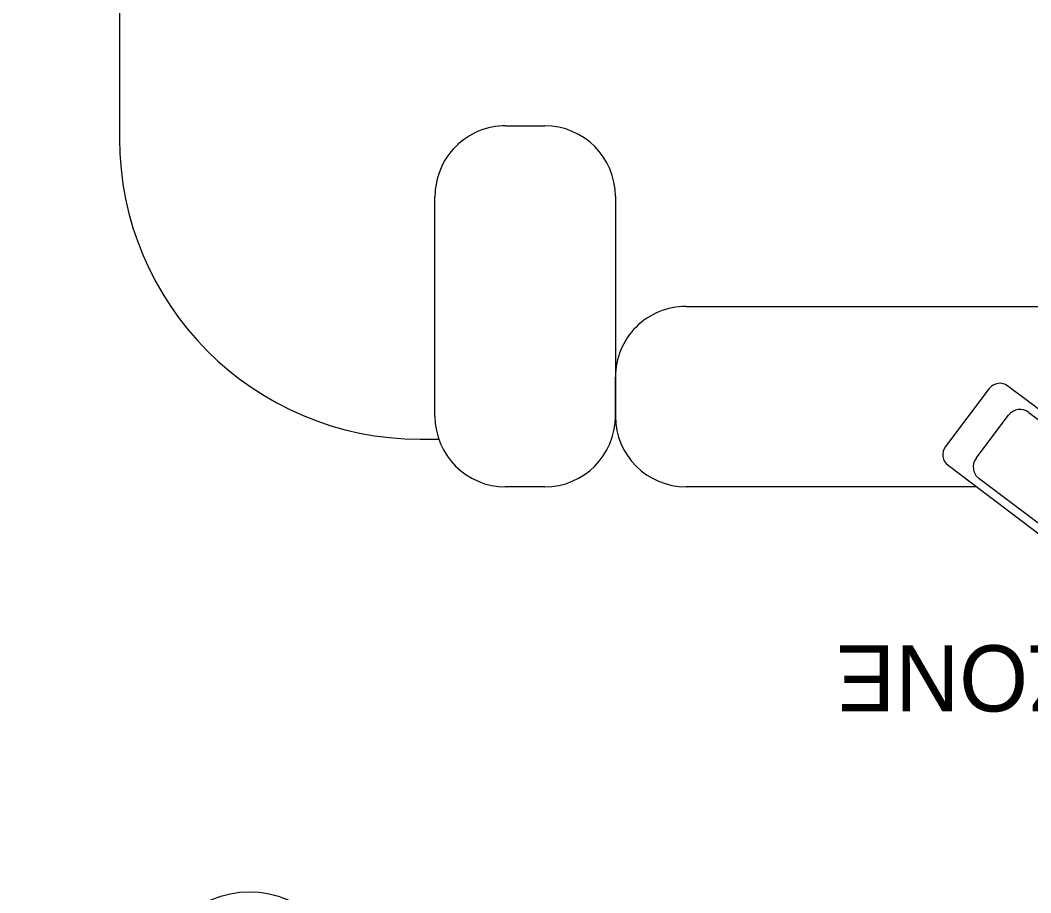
# Model space of a CAD drawing. Header units: millimetres. Extents: x -81374 to 485233, y -39075 to 157313.
# Drawn here: x 31653 to 35013, y -30379 to -27478 of the extents above; entities that cross this region are included whole.
import ezdxf
from ezdxf.enums import TextEntityAlignment as Align

# ---------------------------------------------------------------- set-up
doc = ezdxf.new("R2010")
doc.units = ezdxf.units.MM
doc.layers.add('G-IMPT', color=8, linetype='Continuous', lineweight=5)
doc.styles.add('Herbalife_Third Floor - Furniture Layout - 210201$0$CG', font='GOTHIC.TTF')
doc.styles.get("Standard").update_dxf_attribs({"font": 'arial.ttf'})

# ---------------------------------------------------------------- blocks, each defined once
blk = doc.blocks.new('floor plan 1')
at = {"layer": 'G-IMPT', "color": 8, "ltscale": 500}
for p, q in [((23432.7, -10117.4), (23018.5, -9804.7)), ((23088.4, -9891.3), (23330.3, -10073.9)), ((23337.9, -10045.8), (24304, -10045.8)), ((24773.9, -10045.8), (24903.9, -10045.8)), ((22819.5, -10068.2), (23233.7, -10381)), ((23164.6, -10293.4), (22922.7, -10110.7)), ((23339.6, -10140.6), (23231.3, -10284)), ((23296, -10372.3), (23441.4, -10179.7)), ((25187.9, -10204.2), (25126.1, -10204.2)), ((24538.9, -10280.8), (24538.9, -10410.8)), ((24538.9, -11010.9), (24538.9, -10280.8)), ((25138.9, -10280.8), (25138.9, -11010.9)), ((24304, -10645.8), (22973.8, -10645.8)), ((26187.9, -13909.6), (26187.9, -11204.2)), ((24903.9, -11245.8), (24773.9, -11245.8))]:
    blk.add_line(p, q, dxfattribs=at)
blk.add_circle((25755.2, -8378.1), 321.5, dxfattribs=at)
for centre, radius, start, end in [((30901.2, -15868.2), 12777.8, 49.90697, 259.60318), ((24304, -10280.8), 234.9, 0, 90), ((24773.9, -10280.8), 235, 90, 180), ((24903.9, -10280.8), 235, 0, 90), ((23301.6, -10111.9), 47.6, 322.9456, 52.9456), ((23405.9, -10152.9), 44.4, 322.9456, 52.9456), ((25187.9, -11204.2), 1000, 0, 90), ((23193.3, -10255.3), 47.6, 232.9456, 322.9456), ((23260.5, -10345.5), 44.5, 232.9456, 322.9456), ((24304, -10410.8), 235, 270, 0), ((24773.9, -11010.9), 235, 180, 270), ((24903.9, -11010.9), 234.9, 270, 0)]:
    blk.add_arc(centre, radius, start, end, dxfattribs=at)
at = {"layer": 'G-IMPT', "color": 8, "ltscale": 500, "style": 'Herbalife_Third Floor - Furniture Layout - 210201$0$CG'}
blk.add_text('WORKSTATION ZONE', height=220, dxfattribs=at).set_placement((20715.4, -9519.3))
at = {"layer": 'G-IMPT', "color": 8, "ltscale": 500}
for rotation, p in [(359.9992, (39680.6, -4989.6, 0)), (359.9992, (35886.7, -10139.3, 0)), (270.0008, (28873.3, -20643.5, 0)), (359.9992, (11975.3, -26935.4, 0)), (359.9992, (15267.6, -26935.4, 0)), (359.9992, (26686.3, -26987.7, 0)), (270.0008, (15861.1, -28615, 0)), (89.9992, (23697.8, -33300.6, 0)), (89.9992, (23597.9, -35337.7, 0)), (89.9992, (23597.9, -37388.3, 0)), (359.9992, (13750.4, -37781.5, 0)), (89.9992, (23697.8, -40746.8, 0)), (89.9992, (23597.8, -44302.5, 0)), (89.9992, (23597.8, -46399.1, 0)), (89.9992, (23697.8, -48339.8, 0)), (89.9992, (23697.8, -54280, 0)), (359.9992, (27418.1, -55702.4, 0)), (89.9992, (9671.9, -65856.5, 0)), (359.9992, (4684.1, -67403.4, 0)), (359.9992, (8737.2, -67403.4, 0))]:
    blk.add_attdef('PARTITIONTYPE', text='', height=200, rotation=rotation, dxfattribs=at).set_placement(p, align=Align.MIDDLE_CENTER)

msp = doc.modelspace()

# ---------------------------------------------------------------- block references
at = {"linetype": 'Continuous', "rotation": 180}
msp.add_blockref('floor plan 1', (58170.8, -39075.4), dxfattribs=at)

doc.saveas('drawing.dxf')
